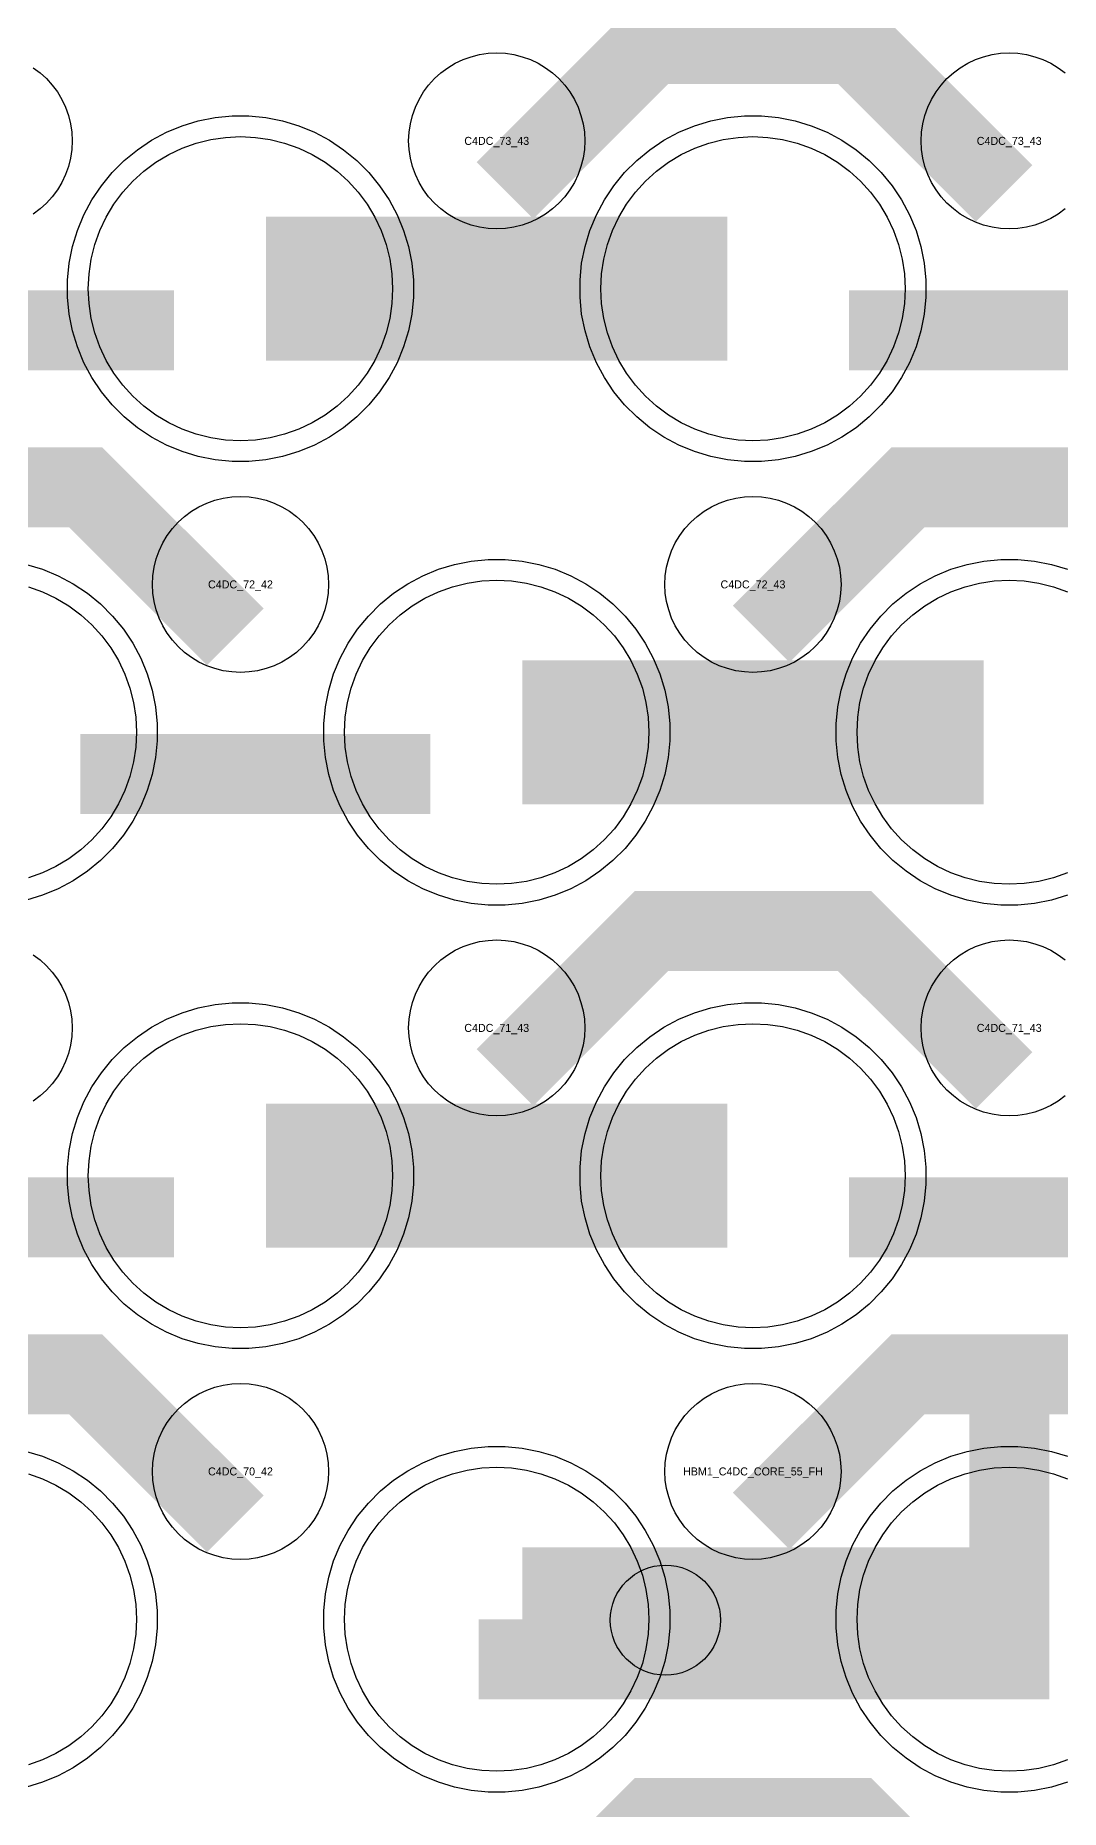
# Model space of a CAD drawing. Extents: x -11880 to 11880, y -14992 to 14992.
# Drawn here: x 1616 to 1936, y -5200 to -4645 of the extents above; entities that cross this region are included whole.
import ezdxf
from ezdxf.enums import TextEntityAlignment as Align

# ---------------------------------------------------------------- set-up
doc = ezdxf.new("R2010")
doc.units = 0
doc.header["$MEASUREMENT"] = 0
for name, color, linetype in [('GDS_775_DT_237', 138, 'CONTINUOUS'), ('RDL1_FS', 34, 'CONTINUOUS'), ('RDL_BS', 160, 'CONTINUOUS')]:
    doc.layers.add(name, color=color, linetype=linetype)

msp = doc.modelspace()

# ---------------------------------------------------------------- linework, layer by layer
at = {"layer": 'RDL1_FS', "color": 241, "true_color": 0xf7abae}
for points in [[(1680, -4771.894), (1675.343, -4771.665), (1670.732, -4770.981), (1666.209, -4769.849), (1661.819, -4768.277), (1657.605, -4766.285), (1653.605, -4763.887), (1649.86, -4761.109), (1646.406, -4757.979), (1643.276, -4754.525), (1640.498, -4750.78), (1638.1, -4746.78), (1636.108, -4742.566), (1634.536, -4738.176), (1633.404, -4733.653), (1632.72, -4729.042), (1632.491, -4724.385), (1632.72, -4719.728), (1633.404, -4715.117), (1634.536, -4710.594), (1636.108, -4706.204), (1638.1, -4701.99), (1640.498, -4697.99), (1643.276, -4694.245), (1646.406, -4690.791), (1649.86, -4687.661), (1653.605, -4684.883), (1657.605, -4682.485), (1661.819, -4680.493), (1666.209, -4678.921), (1670.732, -4677.789), (1675.343, -4677.105), (1680, -4676.876), (1684.657, -4677.105), (1689.268, -4677.789), (1693.791, -4678.921), (1698.181, -4680.493), (1702.395, -4682.485), (1706.395, -4684.883), (1710.14, -4687.661), (1713.594, -4690.791), (1716.724, -4694.245), (1719.502, -4697.99), (1721.9, -4701.99), (1723.892, -4706.204), (1725.464, -4710.594), (1726.596, -4715.117), (1727.28, -4719.728), (1727.509, -4724.385), (1727.28, -4729.042), (1726.596, -4733.653), (1725.464, -4738.176), (1723.892, -4742.566), (1721.9, -4746.78), (1719.502, -4750.78), (1716.724, -4754.525), (1713.594, -4757.979), (1710.14, -4761.109), (1706.395, -4763.887), (1702.395, -4766.285), (1698.181, -4768.277), (1693.791, -4769.849), (1689.268, -4770.981), (1684.657, -4771.665)], [(1840, -4771.894), (1835.343, -4771.665), (1830.732, -4770.981), (1826.209, -4769.849), (1821.819, -4768.277), (1817.605, -4766.285), (1813.605, -4763.887), (1809.86, -4761.109), (1806.406, -4757.979), (1803.276, -4754.525), (1800.498, -4750.78), (1798.1, -4746.78), (1796.108, -4742.566), (1794.536, -4738.176), (1793.404, -4733.653), (1792.72, -4729.042), (1792.491, -4724.385), (1792.72, -4719.728), (1793.404, -4715.117), (1794.536, -4710.594), (1796.108, -4706.204), (1798.1, -4701.99), (1800.498, -4697.99), (1803.276, -4694.245), (1806.406, -4690.791), (1809.86, -4687.661), (1813.605, -4684.883), (1817.605, -4682.485), (1821.819, -4680.493), (1826.209, -4678.921), (1830.732, -4677.789), (1835.343, -4677.105), (1840, -4676.876), (1844.657, -4677.105), (1849.268, -4677.789), (1853.791, -4678.921), (1858.181, -4680.493), (1862.395, -4682.485), (1866.395, -4684.883), (1870.14, -4687.661), (1873.594, -4690.791), (1876.724, -4694.245), (1879.502, -4697.99), (1881.9, -4701.99), (1883.892, -4706.204), (1885.464, -4710.594), (1886.596, -4715.117), (1887.28, -4719.728), (1887.509, -4724.385), (1887.28, -4729.042), (1886.596, -4733.653), (1885.464, -4738.176), (1883.892, -4742.566), (1881.9, -4746.78), (1879.502, -4750.78), (1876.724, -4754.525), (1873.594, -4757.979), (1870.14, -4761.109), (1866.395, -4763.887), (1862.395, -4766.285), (1858.181, -4768.277), (1853.791, -4769.849), (1849.268, -4770.981), (1844.657, -4771.665)], [(1760, -4910.459), (1755.343, -4910.23), (1750.732, -4909.546), (1746.209, -4908.414), (1741.819, -4906.842), (1737.605, -4904.85), (1733.605, -4902.452), (1729.86, -4899.674), (1726.406, -4896.544), (1723.276, -4893.09), (1720.498, -4889.345), (1718.1, -4885.345), (1716.108, -4881.131), (1714.536, -4876.741), (1713.404, -4872.218), (1712.72, -4867.607), (1712.491, -4862.95), (1712.72, -4858.293), (1713.404, -4853.682), (1714.536, -4849.159), (1716.108, -4844.769), (1718.1, -4840.555), (1720.498, -4836.555), (1723.276, -4832.81), (1726.406, -4829.356), (1729.86, -4826.226), (1733.605, -4823.448), (1737.605, -4821.05), (1741.819, -4819.058), (1746.209, -4817.486), (1750.732, -4816.354), (1755.343, -4815.67), (1760, -4815.441), (1764.657, -4815.67), (1769.268, -4816.354), (1773.791, -4817.486), (1778.181, -4819.058), (1782.395, -4821.05), (1786.395, -4823.448), (1790.14, -4826.226), (1793.594, -4829.356), (1796.724, -4832.81), (1799.502, -4836.555), (1801.9, -4840.555), (1803.892, -4844.769), (1805.464, -4849.159), (1806.596, -4853.682), (1807.28, -4858.293), (1807.509, -4862.95), (1807.28, -4867.607), (1806.596, -4872.218), (1805.464, -4876.741), (1803.892, -4881.131), (1801.9, -4885.345), (1799.502, -4889.345), (1796.724, -4893.09), (1793.594, -4896.544), (1790.14, -4899.674), (1786.395, -4902.452), (1782.395, -4904.85), (1778.181, -4906.842), (1773.791, -4908.414), (1769.268, -4909.546), (1764.657, -4910.23)], [(1680, -5049.024), (1675.343, -5048.795), (1670.732, -5048.111), (1666.209, -5046.979), (1661.819, -5045.407), (1657.605, -5043.415), (1653.605, -5041.017), (1649.86, -5038.239), (1646.406, -5035.109), (1643.276, -5031.655), (1640.498, -5027.91), (1638.1, -5023.91), (1636.108, -5019.696), (1634.536, -5015.306), (1633.404, -5010.783), (1632.72, -5006.172), (1632.491, -5001.515), (1632.72, -4996.858), (1633.404, -4992.247), (1634.536, -4987.724), (1636.108, -4983.334), (1638.1, -4979.12), (1640.498, -4975.12), (1643.276, -4971.375), (1646.406, -4967.921), (1649.86, -4964.791), (1653.605, -4962.013), (1657.605, -4959.615), (1661.819, -4957.623), (1666.209, -4956.051), (1670.732, -4954.919), (1675.343, -4954.235), (1680, -4954.006), (1684.657, -4954.235), (1689.268, -4954.919), (1693.791, -4956.051), (1698.181, -4957.623), (1702.395, -4959.615), (1706.395, -4962.013), (1710.14, -4964.791), (1713.594, -4967.921), (1716.724, -4971.375), (1719.502, -4975.12), (1721.9, -4979.12), (1723.892, -4983.334), (1725.464, -4987.724), (1726.596, -4992.247), (1727.28, -4996.858), (1727.509, -5001.515), (1727.28, -5006.172), (1726.596, -5010.783), (1725.464, -5015.306), (1723.892, -5019.696), (1721.9, -5023.91), (1719.502, -5027.91), (1716.724, -5031.655), (1713.594, -5035.109), (1710.14, -5038.239), (1706.395, -5041.017), (1702.395, -5043.415), (1698.181, -5045.407), (1693.791, -5046.979), (1689.268, -5048.111), (1684.657, -5048.795)], [(1840, -5049.024), (1835.343, -5048.795), (1830.732, -5048.111), (1826.209, -5046.979), (1821.819, -5045.407), (1817.605, -5043.415), (1813.605, -5041.017), (1809.86, -5038.239), (1806.406, -5035.109), (1803.276, -5031.655), (1800.498, -5027.91), (1798.1, -5023.91), (1796.108, -5019.696), (1794.536, -5015.306), (1793.404, -5010.783), (1792.72, -5006.172), (1792.491, -5001.515), (1792.72, -4996.858), (1793.404, -4992.247), (1794.536, -4987.724), (1796.108, -4983.334), (1798.1, -4979.12), (1800.498, -4975.12), (1803.276, -4971.375), (1806.406, -4967.921), (1809.86, -4964.791), (1813.605, -4962.013), (1817.605, -4959.615), (1821.819, -4957.623), (1826.209, -4956.051), (1830.732, -4954.919), (1835.343, -4954.235), (1840, -4954.006), (1844.657, -4954.235), (1849.268, -4954.919), (1853.791, -4956.051), (1858.181, -4957.623), (1862.395, -4959.615), (1866.395, -4962.013), (1870.14, -4964.791), (1873.594, -4967.921), (1876.724, -4971.375), (1879.502, -4975.12), (1881.9, -4979.12), (1883.892, -4983.334), (1885.464, -4987.724), (1886.596, -4992.247), (1887.28, -4996.858), (1887.509, -5001.515), (1887.28, -5006.172), (1886.596, -5010.783), (1885.464, -5015.306), (1883.892, -5019.696), (1881.9, -5023.91), (1879.502, -5027.91), (1876.724, -5031.655), (1873.594, -5035.109), (1870.14, -5038.239), (1866.395, -5041.017), (1862.395, -5043.415), (1858.181, -5045.407), (1853.791, -5046.979), (1849.268, -5048.111), (1844.657, -5048.795)]]:
    msp.add_lwpolyline(points, close=True, dxfattribs=at)
for points in [[(1688.002, -4724.385, 45, 45, 0), (1760.002, -4724.385, 45, 45, 0)], [(1760.002, -4724.385, 45, 45, 0), (1832.002, -4724.385, 45, 45, 0)], [(1768.002, -4862.95, 45, 45, 0), (1840.002, -4862.95, 45, 45, 0)], [(1840.002, -4862.95, 45, 45, 0), (1912.002, -4862.95, 45, 45, 0)], [(1688.002, -5001.515, 45, 45, 0), (1760.002, -5001.515, 45, 45, 0)], [(1760.002, -5001.515, 45, 45, 0), (1832.002, -5001.515, 45, 45, 0)]]:
    msp.add_lwpolyline(points, format="xyseb", dxfattribs=at)
for points in [[(1938.181, -4906.842), (1933.791, -4908.414), (1929.268, -4909.546), (1924.657, -4910.23), (1920, -4910.459), (1915.343, -4910.23), (1910.732, -4909.546), (1906.209, -4908.414), (1901.819, -4906.842), (1897.605, -4904.85), (1893.605, -4902.452), (1889.86, -4899.674), (1886.406, -4896.544), (1883.276, -4893.09), (1880.498, -4889.345), (1878.1, -4885.345), (1876.108, -4881.131), (1874.536, -4876.741), (1873.404, -4872.218), (1872.72, -4867.607), (1872.491, -4862.95), (1872.72, -4858.293), (1873.404, -4853.682), (1874.536, -4849.159), (1876.108, -4844.769), (1878.1, -4840.555), (1880.498, -4836.555), (1883.276, -4832.81), (1886.406, -4829.356), (1889.86, -4826.226), (1893.605, -4823.448), (1897.605, -4821.05), (1901.819, -4819.058), (1906.209, -4817.486), (1910.732, -4816.354), (1915.343, -4815.67), (1920, -4815.441), (1924.657, -4815.67), (1929.268, -4816.354), (1933.791, -4817.486), (1938.181, -4819.058)], [(1613.791, -4817.486), (1618.181, -4819.058), (1622.395, -4821.05), (1626.395, -4823.448), (1630.14, -4826.226), (1633.594, -4829.356), (1636.724, -4832.81), (1639.502, -4836.555), (1641.9, -4840.555), (1643.892, -4844.769), (1645.464, -4849.159), (1646.596, -4853.682), (1647.28, -4858.293), (1647.509, -4862.95), (1647.28, -4867.607), (1646.596, -4872.218), (1645.464, -4876.741), (1643.892, -4881.131), (1641.9, -4885.345), (1639.502, -4889.345), (1636.724, -4893.09), (1633.594, -4896.544), (1630.14, -4899.674), (1626.395, -4902.452), (1622.395, -4904.85), (1618.181, -4906.842), (1613.791, -4908.414)]]:
    msp.add_lwpolyline(points, dxfattribs=at)
at = {"layer": 'RDL1_FS'}
msp.add_lwpolyline([(1760, -5187.589), (1755.343, -5187.36), (1750.732, -5186.676), (1746.209, -5185.544), (1741.819, -5183.972), (1737.605, -5181.98), (1733.605, -5179.582), (1729.86, -5176.804), (1726.406, -5173.674), (1723.276, -5170.22), (1720.498, -5166.475), (1718.1, -5162.475), (1716.108, -5158.261), (1714.536, -5153.871), (1713.404, -5149.348), (1712.72, -5144.737), (1712.491, -5140.08), (1712.72, -5135.423), (1713.404, -5130.812), (1714.536, -5126.289), (1716.108, -5121.899), (1718.1, -5117.685), (1720.498, -5113.685), (1723.276, -5109.94), (1726.406, -5106.486), (1729.86, -5103.356), (1733.605, -5100.578), (1737.605, -5098.18), (1741.819, -5096.188), (1746.209, -5094.616), (1750.732, -5093.484), (1755.343, -5092.8), (1760, -5092.571), (1764.657, -5092.8), (1769.268, -5093.484), (1773.791, -5094.616), (1778.181, -5096.188), (1782.395, -5098.18), (1786.395, -5100.578), (1790.14, -5103.356), (1793.594, -5106.486), (1796.724, -5109.94), (1799.502, -5113.685), (1801.9, -5117.685), (1803.892, -5121.899), (1805.464, -5126.289), (1806.596, -5130.812), (1807.28, -5135.423), (1807.509, -5140.08), (1807.28, -5144.737), (1806.596, -5149.348), (1805.464, -5153.871), (1803.892, -5158.261), (1801.9, -5162.475), (1799.502, -5166.475), (1796.724, -5170.22), (1793.594, -5173.674), (1790.14, -5176.804), (1786.395, -5179.582), (1782.395, -5181.98), (1778.181, -5183.972), (1773.791, -5185.544), (1769.268, -5186.676), (1764.657, -5187.36)], close=True, dxfattribs=at)
for points in [[(1938.181, -5183.972), (1933.791, -5185.544), (1929.268, -5186.676), (1924.657, -5187.36), (1920, -5187.589), (1915.343, -5187.36), (1910.732, -5186.676), (1906.209, -5185.544), (1901.819, -5183.972), (1897.605, -5181.98), (1893.605, -5179.582), (1889.86, -5176.804), (1886.406, -5173.674), (1883.276, -5170.22), (1880.498, -5166.475), (1878.1, -5162.475), (1876.108, -5158.261), (1874.536, -5153.871), (1873.404, -5149.348), (1872.72, -5144.737), (1872.491, -5140.08), (1872.72, -5135.423), (1873.404, -5130.812), (1874.536, -5126.289), (1876.108, -5121.899), (1878.1, -5117.685), (1880.498, -5113.685), (1883.276, -5109.94), (1886.406, -5106.486), (1889.86, -5103.356), (1893.605, -5100.578), (1897.605, -5098.18), (1901.819, -5096.188), (1906.209, -5094.616), (1910.732, -5093.484), (1915.343, -5092.8), (1920, -5092.571), (1924.657, -5092.8), (1929.268, -5093.484), (1933.791, -5094.616), (1938.181, -5096.188)], [(1613.791, -5094.616), (1618.181, -5096.188), (1622.395, -5098.18), (1626.395, -5100.578), (1630.14, -5103.356), (1633.594, -5106.486), (1636.724, -5109.94), (1639.502, -5113.685), (1641.9, -5117.685), (1643.892, -5121.899), (1645.464, -5126.289), (1646.596, -5130.812), (1647.28, -5135.423), (1647.509, -5140.08), (1647.28, -5144.737), (1646.596, -5149.348), (1645.464, -5153.871), (1643.892, -5158.261), (1641.9, -5162.475), (1639.502, -5166.475), (1636.724, -5170.22), (1633.594, -5173.674), (1630.14, -5176.804), (1626.395, -5179.582), (1622.395, -5181.98), (1618.181, -5183.972), (1613.791, -5185.544)]]:
    msp.add_lwpolyline(points, dxfattribs=at)
for points in [[(1768.002, -5140.08, 45, 45, 0), (1840.002, -5140.08, 45, 45, 0)], [(1840.002, -5140.08, 45, 45, 0), (1912.002, -5140.08, 45, 45, 0)]]:
    msp.add_lwpolyline(points, format="xyseb", dxfattribs=at)
msp.add_circle((1812.656, -5140.366), 17.2, dxfattribs=at)
at = {"layer": 'RDL_BS'}
for points in [[(1762.562, -4693.699, 25, 25, 0), (1808.377, -4647.884, 25, 25, 0), (1841.93, -4647.884, 25, 25, 0)], [(1918.401, -4694.598, 25, 25, 0), (1871.687, -4647.884, 25, 25, 0), (1841.929, -4647.884, 25, 25, 0)], [(1678.401, -4833.163, 25, 25, 0), (1631.687, -4786.449, 25, 25, 0), (1601.929, -4786.449, 25, 25, 0)], [(1842.562, -4832.264, 25, 25, 0), (1888.377, -4786.449, 25, 25, 0), (1921.93, -4786.449, 25, 25, 0)], [(1998.401, -4833.163, 25, 25, 0), (1951.687, -4786.449, 25, 25, 0), (1921.929, -4786.449, 25, 25, 0)], [(1762.562, -4970.829, 25, 25, 0), (1808.377, -4925.014, 25, 25, 0), (1841.93, -4925.014, 25, 25, 0)], [(1918.401, -4971.728, 25, 25, 0), (1871.687, -4925.014, 25, 25, 0), (1841.929, -4925.014, 25, 25, 0)], [(1920, -5165.08, 25, 25, 0), (1920, -5051.079, 25, 25, 0)], [(1678.401, -5110.293, 25, 25, 0), (1631.687, -5063.579, 25, 25, 0), (1601.929, -5063.579, 25, 25, 0)], [(1842.562, -5109.394, 25, 25, 0), (1888.377, -5063.579, 25, 25, 0), (1921.93, -5063.579, 25, 25, 0)], [(1998.401, -5110.293, 25, 25, 0), (1951.687, -5063.579, 25, 25, 0), (1921.929, -5063.579, 25, 25, 0)], [(1754.397, -5152.58, 25, 25, 0), (1932.5, -5152.58, 25, 25, 0)], [(1840, -5303.645, 25, 25, 0), (1840, -5189.644, 25, 25, 0)], [(1762.562, -5247.959, 25, 25, 0), (1808.377, -5202.144, 25, 25, 0), (1841.93, -5202.144, 25, 25, 0)], [(1918.401, -5248.858, 25, 25, 0), (1871.687, -5202.144, 25, 25, 0), (1841.929, -5202.144, 25, 25, 0)]]:
    msp.add_lwpolyline(points, format="xyseb", dxfattribs=at)
for points in [[(1615.28, -4655.34), (1617.443, -4656.943), (1619.442, -4658.755), (1621.254, -4660.754), (1622.857, -4662.917), (1624.25, -4665.241), (1625.402, -4667.678), (1626.309, -4670.213), (1626.966, -4672.832), (1627.362, -4675.504), (1627.494, -4678.197), (1627.362, -4680.89), (1626.966, -4683.562), (1626.309, -4686.181), (1625.402, -4688.716), (1624.25, -4691.153), (1622.857, -4693.477), (1621.254, -4695.64), (1619.442, -4697.639), (1617.443, -4699.451), (1615.28, -4701.054)], [(1937.443, -4699.451), (1935.28, -4701.054), (1932.956, -4702.447), (1930.519, -4703.599), (1927.984, -4704.506), (1925.365, -4705.163), (1922.693, -4705.559), (1920, -4705.691), (1917.307, -4705.559), (1914.635, -4705.163), (1912.016, -4704.506), (1909.481, -4703.599), (1907.044, -4702.447), (1904.72, -4701.054), (1902.557, -4699.451), (1900.558, -4697.639), (1898.746, -4695.64), (1897.143, -4693.477), (1895.75, -4691.153), (1894.598, -4688.716), (1893.691, -4686.181), (1893.034, -4683.562), (1892.638, -4680.89), (1892.506, -4678.197), (1892.638, -4675.504), (1893.034, -4672.832), (1893.691, -4670.213), (1894.598, -4667.678), (1895.75, -4665.241), (1897.143, -4662.917), (1898.746, -4660.754), (1900.558, -4658.755), (1902.557, -4656.943), (1904.72, -4655.34), (1907.044, -4653.947), (1909.481, -4652.795), (1912.016, -4651.888), (1914.635, -4651.231), (1917.307, -4650.835), (1920, -4650.703), (1922.693, -4650.835), (1925.365, -4651.231), (1927.984, -4651.888), (1930.519, -4652.795), (1932.956, -4653.947), (1935.28, -4655.34), (1937.443, -4656.943)], [(1615.28, -4932.47), (1617.443, -4934.073), (1619.442, -4935.885), (1621.254, -4937.884), (1622.857, -4940.047), (1624.25, -4942.371), (1625.402, -4944.808), (1626.309, -4947.343), (1626.966, -4949.962), (1627.362, -4952.634), (1627.494, -4955.327), (1627.362, -4958.02), (1626.966, -4960.692), (1626.309, -4963.311), (1625.402, -4965.846), (1624.25, -4968.283), (1622.857, -4970.607), (1621.254, -4972.77), (1619.442, -4974.769), (1617.443, -4976.581), (1615.28, -4978.184)], [(1937.443, -4976.581), (1935.28, -4978.184), (1932.956, -4979.577), (1930.519, -4980.729), (1927.984, -4981.636), (1925.365, -4982.293), (1922.693, -4982.689), (1920, -4982.821), (1917.307, -4982.689), (1914.635, -4982.293), (1912.016, -4981.636), (1909.481, -4980.729), (1907.044, -4979.577), (1904.72, -4978.184), (1902.557, -4976.581), (1900.558, -4974.769), (1898.746, -4972.77), (1897.143, -4970.607), (1895.75, -4968.283), (1894.598, -4965.846), (1893.691, -4963.311), (1893.034, -4960.692), (1892.638, -4958.02), (1892.506, -4955.327), (1892.638, -4952.634), (1893.034, -4949.962), (1893.691, -4947.343), (1894.598, -4944.808), (1895.75, -4942.371), (1897.143, -4940.047), (1898.746, -4937.884), (1900.558, -4935.885), (1902.557, -4934.073), (1904.72, -4932.47), (1907.044, -4931.077), (1909.481, -4929.925), (1912.016, -4929.018), (1914.635, -4928.361), (1917.307, -4927.965), (1920, -4927.833), (1922.693, -4927.965), (1925.365, -4928.361), (1927.984, -4929.018), (1930.519, -4929.925), (1932.956, -4931.077), (1935.28, -4932.47), (1937.443, -4934.073)], [(1613.165, -5087.643), (1618.205, -5089.174), (1623.115, -5091.205), (1627.777, -5093.697), (1632.191, -5096.644), (1636.292, -5100.006), (1640.074, -5103.788), (1643.436, -5107.889), (1646.383, -5112.303), (1648.875, -5116.965), (1650.906, -5121.875), (1652.437, -5126.915), (1653.483, -5132.142), (1654, -5137.436), (1654, -5142.724), (1653.483, -5148.018), (1652.437, -5153.245), (1650.906, -5158.285), (1648.875, -5163.195), (1646.383, -5167.857), (1643.436, -5172.271), (1640.074, -5176.372), (1636.292, -5180.154), (1632.191, -5183.516), (1627.777, -5186.463), (1623.115, -5188.955), (1618.205, -5190.986), (1613.165, -5192.517)], [(1938.205, -5190.986), (1933.165, -5192.517), (1927.938, -5193.563), (1922.644, -5194.08), (1917.356, -5194.08), (1912.062, -5193.563), (1906.835, -5192.517), (1901.795, -5190.986), (1896.885, -5188.955), (1892.223, -5186.463), (1887.809, -5183.516), (1883.708, -5180.154), (1879.926, -5176.372), (1876.564, -5172.271), (1873.617, -5167.857), (1871.125, -5163.195), (1869.094, -5158.285), (1867.563, -5153.245), (1866.517, -5148.018), (1866, -5142.724), (1866, -5137.436), (1866.517, -5132.142), (1867.563, -5126.915), (1869.094, -5121.875), (1871.125, -5116.965), (1873.617, -5112.303), (1876.564, -5107.889), (1879.926, -5103.788), (1883.708, -5100.006), (1887.809, -5096.644), (1892.223, -5093.697), (1896.885, -5091.205), (1901.795, -5089.174), (1906.835, -5087.643), (1912.062, -5086.597), (1917.356, -5086.08), (1922.644, -5086.08), (1927.938, -5086.597), (1933.165, -5087.643), (1938.205, -5089.174)]]:
    msp.add_lwpolyline(points, dxfattribs=at)
for points in [[(1760, -4705.691), (1757.307, -4705.559), (1754.635, -4705.163), (1752.016, -4704.506), (1749.481, -4703.599), (1747.044, -4702.447), (1744.72, -4701.054), (1742.557, -4699.451), (1740.558, -4697.639), (1738.746, -4695.64), (1737.143, -4693.477), (1735.75, -4691.153), (1734.598, -4688.716), (1733.691, -4686.181), (1733.034, -4683.562), (1732.638, -4680.89), (1732.506, -4678.197), (1732.638, -4675.504), (1733.034, -4672.832), (1733.691, -4670.213), (1734.598, -4667.678), (1735.75, -4665.241), (1737.143, -4662.917), (1738.746, -4660.754), (1740.558, -4658.755), (1742.557, -4656.943), (1744.72, -4655.34), (1747.044, -4653.947), (1749.481, -4652.795), (1752.016, -4651.888), (1754.635, -4651.231), (1757.307, -4650.835), (1760, -4650.703), (1762.693, -4650.835), (1765.365, -4651.231), (1767.984, -4651.888), (1770.519, -4652.795), (1772.956, -4653.947), (1775.28, -4655.34), (1777.443, -4656.943), (1779.442, -4658.755), (1781.254, -4660.754), (1782.857, -4662.917), (1784.25, -4665.241), (1785.402, -4667.678), (1786.309, -4670.213), (1786.966, -4672.832), (1787.362, -4675.504), (1787.494, -4678.197), (1787.362, -4680.89), (1786.966, -4683.562), (1786.309, -4686.181), (1785.402, -4688.716), (1784.25, -4691.153), (1782.857, -4693.477), (1781.254, -4695.64), (1779.442, -4697.639), (1777.443, -4699.451), (1775.28, -4701.054), (1772.956, -4702.447), (1770.519, -4703.599), (1767.984, -4704.506), (1765.365, -4705.163), (1762.693, -4705.559)], [(1680, -4844.256), (1677.307, -4844.124), (1674.635, -4843.728), (1672.016, -4843.071), (1669.481, -4842.164), (1667.044, -4841.012), (1664.72, -4839.619), (1662.557, -4838.016), (1660.558, -4836.204), (1658.746, -4834.205), (1657.143, -4832.042), (1655.75, -4829.718), (1654.598, -4827.281), (1653.691, -4824.746), (1653.034, -4822.127), (1652.638, -4819.455), (1652.506, -4816.762), (1652.638, -4814.069), (1653.034, -4811.397), (1653.691, -4808.778), (1654.598, -4806.243), (1655.75, -4803.806), (1657.143, -4801.482), (1658.746, -4799.319), (1660.558, -4797.32), (1662.557, -4795.508), (1664.72, -4793.905), (1667.044, -4792.512), (1669.481, -4791.36), (1672.016, -4790.453), (1674.635, -4789.796), (1677.307, -4789.4), (1680, -4789.268), (1682.693, -4789.4), (1685.365, -4789.796), (1687.984, -4790.453), (1690.519, -4791.36), (1692.956, -4792.512), (1695.28, -4793.905), (1697.443, -4795.508), (1699.442, -4797.32), (1701.254, -4799.319), (1702.857, -4801.482), (1704.25, -4803.806), (1705.402, -4806.243), (1706.309, -4808.778), (1706.966, -4811.397), (1707.362, -4814.069), (1707.494, -4816.762), (1707.362, -4819.455), (1706.966, -4822.127), (1706.309, -4824.746), (1705.402, -4827.281), (1704.25, -4829.718), (1702.857, -4832.042), (1701.254, -4834.205), (1699.442, -4836.204), (1697.443, -4838.016), (1695.28, -4839.619), (1692.956, -4841.012), (1690.519, -4842.164), (1687.984, -4843.071), (1685.365, -4843.728), (1682.693, -4844.124)], [(1840, -4844.256), (1837.307, -4844.124), (1834.635, -4843.728), (1832.016, -4843.071), (1829.481, -4842.164), (1827.044, -4841.012), (1824.72, -4839.619), (1822.557, -4838.016), (1820.558, -4836.204), (1818.746, -4834.205), (1817.143, -4832.042), (1815.75, -4829.718), (1814.598, -4827.281), (1813.691, -4824.746), (1813.034, -4822.127), (1812.638, -4819.455), (1812.506, -4816.762), (1812.638, -4814.069), (1813.034, -4811.397), (1813.691, -4808.778), (1814.598, -4806.243), (1815.75, -4803.806), (1817.143, -4801.482), (1818.746, -4799.319), (1820.558, -4797.32), (1822.557, -4795.508), (1824.72, -4793.905), (1827.044, -4792.512), (1829.481, -4791.36), (1832.016, -4790.453), (1834.635, -4789.796), (1837.307, -4789.4), (1840, -4789.268), (1842.693, -4789.4), (1845.365, -4789.796), (1847.984, -4790.453), (1850.519, -4791.36), (1852.956, -4792.512), (1855.28, -4793.905), (1857.443, -4795.508), (1859.442, -4797.32), (1861.254, -4799.319), (1862.857, -4801.482), (1864.25, -4803.806), (1865.402, -4806.243), (1866.309, -4808.778), (1866.966, -4811.397), (1867.362, -4814.069), (1867.494, -4816.762), (1867.362, -4819.455), (1866.966, -4822.127), (1866.309, -4824.746), (1865.402, -4827.281), (1864.25, -4829.718), (1862.857, -4832.042), (1861.254, -4834.205), (1859.442, -4836.204), (1857.443, -4838.016), (1855.28, -4839.619), (1852.956, -4841.012), (1850.519, -4842.164), (1847.984, -4843.071), (1845.365, -4843.728), (1842.693, -4844.124)], [(1760, -4982.821), (1757.307, -4982.689), (1754.635, -4982.293), (1752.016, -4981.636), (1749.481, -4980.729), (1747.044, -4979.577), (1744.72, -4978.184), (1742.557, -4976.581), (1740.558, -4974.769), (1738.746, -4972.77), (1737.143, -4970.607), (1735.75, -4968.283), (1734.598, -4965.846), (1733.691, -4963.311), (1733.034, -4960.692), (1732.638, -4958.02), (1732.506, -4955.327), (1732.638, -4952.634), (1733.034, -4949.962), (1733.691, -4947.343), (1734.598, -4944.808), (1735.75, -4942.371), (1737.143, -4940.047), (1738.746, -4937.884), (1740.558, -4935.885), (1742.557, -4934.073), (1744.72, -4932.47), (1747.044, -4931.077), (1749.481, -4929.925), (1752.016, -4929.018), (1754.635, -4928.361), (1757.307, -4927.965), (1760, -4927.833), (1762.693, -4927.965), (1765.365, -4928.361), (1767.984, -4929.018), (1770.519, -4929.925), (1772.956, -4931.077), (1775.28, -4932.47), (1777.443, -4934.073), (1779.442, -4935.885), (1781.254, -4937.884), (1782.857, -4940.047), (1784.25, -4942.371), (1785.402, -4944.808), (1786.309, -4947.343), (1786.966, -4949.962), (1787.362, -4952.634), (1787.494, -4955.327), (1787.362, -4958.02), (1786.966, -4960.692), (1786.309, -4963.311), (1785.402, -4965.846), (1784.25, -4968.283), (1782.857, -4970.607), (1781.254, -4972.77), (1779.442, -4974.769), (1777.443, -4976.581), (1775.28, -4978.184), (1772.956, -4979.577), (1770.519, -4980.729), (1767.984, -4981.636), (1765.365, -4982.293), (1762.693, -4982.689)], [(1680, -5121.386), (1677.307, -5121.254), (1674.635, -5120.858), (1672.016, -5120.201), (1669.481, -5119.294), (1667.044, -5118.142), (1664.72, -5116.749), (1662.557, -5115.146), (1660.558, -5113.334), (1658.746, -5111.335), (1657.143, -5109.172), (1655.75, -5106.848), (1654.598, -5104.411), (1653.691, -5101.876), (1653.034, -5099.257), (1652.638, -5096.585), (1652.506, -5093.892), (1652.638, -5091.199), (1653.034, -5088.527), (1653.691, -5085.908), (1654.598, -5083.373), (1655.75, -5080.936), (1657.143, -5078.612), (1658.746, -5076.449), (1660.558, -5074.45), (1662.557, -5072.638), (1664.72, -5071.035), (1667.044, -5069.642), (1669.481, -5068.49), (1672.016, -5067.583), (1674.635, -5066.926), (1677.307, -5066.53), (1680, -5066.398), (1682.693, -5066.53), (1685.365, -5066.926), (1687.984, -5067.583), (1690.519, -5068.49), (1692.956, -5069.642), (1695.28, -5071.035), (1697.443, -5072.638), (1699.442, -5074.45), (1701.254, -5076.449), (1702.857, -5078.612), (1704.25, -5080.936), (1705.402, -5083.373), (1706.309, -5085.908), (1706.966, -5088.527), (1707.362, -5091.199), (1707.494, -5093.892), (1707.362, -5096.585), (1706.966, -5099.257), (1706.309, -5101.876), (1705.402, -5104.411), (1704.25, -5106.848), (1702.857, -5109.172), (1701.254, -5111.335), (1699.442, -5113.334), (1697.443, -5115.146), (1695.28, -5116.749), (1692.956, -5118.142), (1690.519, -5119.294), (1687.984, -5120.201), (1685.365, -5120.858), (1682.693, -5121.254)], [(1840, -5121.386), (1837.307, -5121.254), (1834.635, -5120.858), (1832.016, -5120.201), (1829.481, -5119.294), (1827.044, -5118.142), (1824.72, -5116.749), (1822.557, -5115.146), (1820.558, -5113.334), (1818.746, -5111.335), (1817.143, -5109.172), (1815.75, -5106.848), (1814.598, -5104.411), (1813.691, -5101.876), (1813.034, -5099.257), (1812.638, -5096.585), (1812.506, -5093.892), (1812.638, -5091.199), (1813.034, -5088.527), (1813.691, -5085.908), (1814.598, -5083.373), (1815.75, -5080.936), (1817.143, -5078.612), (1818.746, -5076.449), (1820.558, -5074.45), (1822.557, -5072.638), (1824.72, -5071.035), (1827.044, -5069.642), (1829.481, -5068.49), (1832.016, -5067.583), (1834.635, -5066.926), (1837.307, -5066.53), (1840, -5066.398), (1842.693, -5066.53), (1845.365, -5066.926), (1847.984, -5067.583), (1850.519, -5068.49), (1852.956, -5069.642), (1855.28, -5071.035), (1857.443, -5072.638), (1859.442, -5074.45), (1861.254, -5076.449), (1862.857, -5078.612), (1864.25, -5080.936), (1865.402, -5083.373), (1866.309, -5085.908), (1866.966, -5088.527), (1867.362, -5091.199), (1867.494, -5093.892), (1867.362, -5096.585), (1866.966, -5099.257), (1866.309, -5101.876), (1865.402, -5104.411), (1864.25, -5106.848), (1862.857, -5109.172), (1861.254, -5111.335), (1859.442, -5113.334), (1857.443, -5115.146), (1855.28, -5116.749), (1852.956, -5118.142), (1850.519, -5119.294), (1847.984, -5120.201), (1845.365, -5120.858), (1842.693, -5121.254)], [(1757.356, -5194.08), (1752.062, -5193.563), (1746.835, -5192.517), (1741.795, -5190.986), (1736.885, -5188.955), (1732.223, -5186.463), (1727.809, -5183.516), (1723.708, -5180.154), (1719.926, -5176.372), (1716.564, -5172.271), (1713.617, -5167.857), (1711.125, -5163.195), (1709.094, -5158.285), (1707.563, -5153.245), (1706.517, -5148.018), (1706, -5142.724), (1706, -5137.436), (1706.517, -5132.142), (1707.563, -5126.915), (1709.094, -5121.875), (1711.125, -5116.965), (1713.617, -5112.303), (1716.564, -5107.889), (1719.926, -5103.788), (1723.708, -5100.006), (1727.809, -5096.644), (1732.223, -5093.697), (1736.885, -5091.205), (1741.795, -5089.174), (1746.835, -5087.643), (1752.062, -5086.597), (1757.356, -5086.08), (1762.644, -5086.08), (1767.938, -5086.597), (1773.165, -5087.643), (1778.205, -5089.174), (1783.115, -5091.205), (1787.777, -5093.697), (1792.191, -5096.644), (1796.292, -5100.006), (1800.074, -5103.788), (1803.436, -5107.889), (1806.383, -5112.303), (1808.875, -5116.965), (1810.906, -5121.875), (1812.437, -5126.915), (1813.483, -5132.142), (1814, -5137.436), (1814, -5142.724), (1813.483, -5148.018), (1812.437, -5153.245), (1810.906, -5158.285), (1808.875, -5163.195), (1806.383, -5167.857), (1803.436, -5172.271), (1800.074, -5176.372), (1796.292, -5180.154), (1792.191, -5183.516), (1787.777, -5186.463), (1783.115, -5188.955), (1778.205, -5190.986), (1773.165, -5192.517), (1767.938, -5193.563), (1762.644, -5194.08)]]:
    msp.add_lwpolyline(points, close=True, dxfattribs=at)
at = {"layer": 'RDL_BS', "color": 241, "true_color": 0xf7abae}
for points in [[(1677.356, -4778.385), (1672.062, -4777.868), (1666.835, -4776.822), (1661.795, -4775.291), (1656.885, -4773.26), (1652.223, -4770.768), (1647.809, -4767.821), (1643.708, -4764.459), (1639.926, -4760.677), (1636.564, -4756.576), (1633.617, -4752.162), (1631.125, -4747.5), (1629.094, -4742.59), (1627.563, -4737.55), (1626.517, -4732.323), (1626, -4727.029), (1626, -4721.741), (1626.517, -4716.447), (1627.563, -4711.22), (1629.094, -4706.18), (1631.125, -4701.27), (1633.617, -4696.608), (1636.564, -4692.194), (1639.926, -4688.093), (1643.708, -4684.311), (1647.809, -4680.949), (1652.223, -4678.002), (1656.885, -4675.51), (1661.795, -4673.479), (1666.835, -4671.948), (1672.062, -4670.902), (1677.356, -4670.385), (1682.644, -4670.385), (1687.938, -4670.902), (1693.165, -4671.948), (1698.205, -4673.479), (1703.115, -4675.51), (1707.777, -4678.002), (1712.191, -4680.949), (1716.292, -4684.311), (1720.074, -4688.093), (1723.436, -4692.194), (1726.383, -4696.608), (1728.875, -4701.27), (1730.906, -4706.18), (1732.437, -4711.22), (1733.483, -4716.447), (1734, -4721.741), (1734, -4727.029), (1733.483, -4732.323), (1732.437, -4737.55), (1730.906, -4742.59), (1728.875, -4747.5), (1726.383, -4752.162), (1723.436, -4756.576), (1720.074, -4760.677), (1716.292, -4764.459), (1712.191, -4767.821), (1707.777, -4770.768), (1703.115, -4773.26), (1698.205, -4775.291), (1693.165, -4776.822), (1687.938, -4777.868), (1682.644, -4778.385)], [(1837.356, -4778.385), (1832.062, -4777.868), (1826.835, -4776.822), (1821.795, -4775.291), (1816.885, -4773.26), (1812.223, -4770.768), (1807.809, -4767.821), (1803.708, -4764.459), (1799.926, -4760.677), (1796.564, -4756.576), (1793.617, -4752.162), (1791.125, -4747.5), (1789.094, -4742.59), (1787.563, -4737.55), (1786.517, -4732.323), (1786, -4727.029), (1786, -4721.741), (1786.517, -4716.447), (1787.563, -4711.22), (1789.094, -4706.18), (1791.125, -4701.27), (1793.617, -4696.608), (1796.564, -4692.194), (1799.926, -4688.093), (1803.708, -4684.311), (1807.809, -4680.949), (1812.223, -4678.002), (1816.885, -4675.51), (1821.795, -4673.479), (1826.835, -4671.948), (1832.062, -4670.902), (1837.356, -4670.385), (1842.644, -4670.385), (1847.938, -4670.902), (1853.165, -4671.948), (1858.205, -4673.479), (1863.115, -4675.51), (1867.777, -4678.002), (1872.191, -4680.949), (1876.292, -4684.311), (1880.074, -4688.093), (1883.436, -4692.194), (1886.383, -4696.608), (1888.875, -4701.27), (1890.906, -4706.18), (1892.437, -4711.22), (1893.483, -4716.447), (1894, -4721.741), (1894, -4727.029), (1893.483, -4732.323), (1892.437, -4737.55), (1890.906, -4742.59), (1888.875, -4747.5), (1886.383, -4752.162), (1883.436, -4756.576), (1880.074, -4760.677), (1876.292, -4764.459), (1872.191, -4767.821), (1867.777, -4770.768), (1863.115, -4773.26), (1858.205, -4775.291), (1853.165, -4776.822), (1847.938, -4777.868), (1842.644, -4778.385)], [(1757.356, -4916.95), (1752.062, -4916.433), (1746.835, -4915.387), (1741.795, -4913.856), (1736.885, -4911.825), (1732.223, -4909.333), (1727.809, -4906.386), (1723.708, -4903.024), (1719.926, -4899.242), (1716.564, -4895.141), (1713.617, -4890.727), (1711.125, -4886.065), (1709.094, -4881.155), (1707.563, -4876.115), (1706.517, -4870.888), (1706, -4865.594), (1706, -4860.306), (1706.517, -4855.012), (1707.563, -4849.785), (1709.094, -4844.745), (1711.125, -4839.835), (1713.617, -4835.173), (1716.564, -4830.759), (1719.926, -4826.658), (1723.708, -4822.876), (1727.809, -4819.514), (1732.223, -4816.567), (1736.885, -4814.075), (1741.795, -4812.044), (1746.835, -4810.513), (1752.062, -4809.467), (1757.356, -4808.95), (1762.644, -4808.95), (1767.938, -4809.467), (1773.165, -4810.513), (1778.205, -4812.044), (1783.115, -4814.075), (1787.777, -4816.567), (1792.191, -4819.514), (1796.292, -4822.876), (1800.074, -4826.658), (1803.436, -4830.759), (1806.383, -4835.173), (1808.875, -4839.835), (1810.906, -4844.745), (1812.437, -4849.785), (1813.483, -4855.012), (1814, -4860.306), (1814, -4865.594), (1813.483, -4870.888), (1812.437, -4876.115), (1810.906, -4881.155), (1808.875, -4886.065), (1806.383, -4890.727), (1803.436, -4895.141), (1800.074, -4899.242), (1796.292, -4903.024), (1792.191, -4906.386), (1787.777, -4909.333), (1783.115, -4911.825), (1778.205, -4913.856), (1773.165, -4915.387), (1767.938, -4916.433), (1762.644, -4916.95)], [(1677.356, -5055.515), (1672.062, -5054.998), (1666.835, -5053.952), (1661.795, -5052.421), (1656.885, -5050.39), (1652.223, -5047.898), (1647.809, -5044.951), (1643.708, -5041.589), (1639.926, -5037.807), (1636.564, -5033.706), (1633.617, -5029.292), (1631.125, -5024.63), (1629.094, -5019.72), (1627.563, -5014.68), (1626.517, -5009.453), (1626, -5004.159), (1626, -4998.871), (1626.517, -4993.577), (1627.563, -4988.35), (1629.094, -4983.31), (1631.125, -4978.4), (1633.617, -4973.738), (1636.564, -4969.324), (1639.926, -4965.223), (1643.708, -4961.441), (1647.809, -4958.079), (1652.223, -4955.132), (1656.885, -4952.64), (1661.795, -4950.609), (1666.835, -4949.078), (1672.062, -4948.032), (1677.356, -4947.515), (1682.644, -4947.515), (1687.938, -4948.032), (1693.165, -4949.078), (1698.205, -4950.609), (1703.115, -4952.64), (1707.777, -4955.132), (1712.191, -4958.079), (1716.292, -4961.441), (1720.074, -4965.223), (1723.436, -4969.324), (1726.383, -4973.738), (1728.875, -4978.4), (1730.906, -4983.31), (1732.437, -4988.35), (1733.483, -4993.577), (1734, -4998.871), (1734, -5004.159), (1733.483, -5009.453), (1732.437, -5014.68), (1730.906, -5019.72), (1728.875, -5024.63), (1726.383, -5029.292), (1723.436, -5033.706), (1720.074, -5037.807), (1716.292, -5041.589), (1712.191, -5044.951), (1707.777, -5047.898), (1703.115, -5050.39), (1698.205, -5052.421), (1693.165, -5053.952), (1687.938, -5054.998), (1682.644, -5055.515)], [(1837.356, -5055.515), (1832.062, -5054.998), (1826.835, -5053.952), (1821.795, -5052.421), (1816.885, -5050.39), (1812.223, -5047.898), (1807.809, -5044.951), (1803.708, -5041.589), (1799.926, -5037.807), (1796.564, -5033.706), (1793.617, -5029.292), (1791.125, -5024.63), (1789.094, -5019.72), (1787.563, -5014.68), (1786.517, -5009.453), (1786, -5004.159), (1786, -4998.871), (1786.517, -4993.577), (1787.563, -4988.35), (1789.094, -4983.31), (1791.125, -4978.4), (1793.617, -4973.738), (1796.564, -4969.324), (1799.926, -4965.223), (1803.708, -4961.441), (1807.809, -4958.079), (1812.223, -4955.132), (1816.885, -4952.64), (1821.795, -4950.609), (1826.835, -4949.078), (1832.062, -4948.032), (1837.356, -4947.515), (1842.644, -4947.515), (1847.938, -4948.032), (1853.165, -4949.078), (1858.205, -4950.609), (1863.115, -4952.64), (1867.777, -4955.132), (1872.191, -4958.079), (1876.292, -4961.441), (1880.074, -4965.223), (1883.436, -4969.324), (1886.383, -4973.738), (1888.875, -4978.4), (1890.906, -4983.31), (1892.437, -4988.35), (1893.483, -4993.577), (1894, -4998.871), (1894, -5004.159), (1893.483, -5009.453), (1892.437, -5014.68), (1890.906, -5019.72), (1888.875, -5024.63), (1886.383, -5029.292), (1883.436, -5033.706), (1880.074, -5037.807), (1876.292, -5041.589), (1872.191, -5044.951), (1867.777, -5047.898), (1863.115, -5050.39), (1858.205, -5052.421), (1853.165, -5053.952), (1847.938, -5054.998), (1842.644, -5055.515)]]:
    msp.add_lwpolyline(points, close=True, dxfattribs=at)
for points in [[(1550.016, -4737.398, 25, 25, 0), (1659.281, -4737.398, 25, 25, 0)], [(1870.016, -4737.398, 25, 25, 0), (1979.281, -4737.398, 25, 25, 0)], [(1630.016, -4875.963, 25, 25, 0), (1739.281, -4875.963, 25, 25, 0)], [(1550.016, -5014.528, 25, 25, 0), (1659.281, -5014.528, 25, 25, 0)], [(1870.016, -5014.528, 25, 25, 0), (1979.281, -5014.528, 25, 25, 0)]]:
    msp.add_lwpolyline(points, format="xyseb", dxfattribs=at)
for points in [[(1613.165, -4810.513), (1618.205, -4812.044), (1623.115, -4814.075), (1627.777, -4816.567), (1632.191, -4819.514), (1636.292, -4822.876), (1640.074, -4826.658), (1643.436, -4830.759), (1646.383, -4835.173), (1648.875, -4839.835), (1650.906, -4844.745), (1652.437, -4849.785), (1653.483, -4855.012), (1654, -4860.306), (1654, -4865.594), (1653.483, -4870.888), (1652.437, -4876.115), (1650.906, -4881.155), (1648.875, -4886.065), (1646.383, -4890.727), (1643.436, -4895.141), (1640.074, -4899.242), (1636.292, -4903.024), (1632.191, -4906.386), (1627.777, -4909.333), (1623.115, -4911.825), (1618.205, -4913.856), (1613.165, -4915.387)], [(1938.205, -4913.856), (1933.165, -4915.387), (1927.938, -4916.433), (1922.644, -4916.95), (1917.356, -4916.95), (1912.062, -4916.433), (1906.835, -4915.387), (1901.795, -4913.856), (1896.885, -4911.825), (1892.223, -4909.333), (1887.809, -4906.386), (1883.708, -4903.024), (1879.926, -4899.242), (1876.564, -4895.141), (1873.617, -4890.727), (1871.125, -4886.065), (1869.094, -4881.155), (1867.563, -4876.115), (1866.517, -4870.888), (1866, -4865.594), (1866, -4860.306), (1866.517, -4855.012), (1867.563, -4849.785), (1869.094, -4844.745), (1871.125, -4839.835), (1873.617, -4835.173), (1876.564, -4830.759), (1879.926, -4826.658), (1883.708, -4822.876), (1887.809, -4819.514), (1892.223, -4816.567), (1896.885, -4814.075), (1901.795, -4812.044), (1906.835, -4810.513), (1912.062, -4809.467), (1917.356, -4808.95), (1922.644, -4808.95), (1927.938, -4809.467), (1933.165, -4810.513), (1938.205, -4812.044)]]:
    msp.add_lwpolyline(points, dxfattribs=at)

# ---------------------------------------------------------------- texts
at = {"layer": 'GDS_775_DT_237'}
for s, p in [('C4DC_73_43', (1760, -4678.197)), ('C4DC_73_43', (1760, -4678.197)), ('C4DC_73_43', (1920, -4678.197)), ('C4DC_73_43', (1920, -4678.197)), ('C4DC_72_42', (1680, -4816.762)), ('C4DC_72_42', (1680, -4816.762)), ('C4DC_72_43', (1840, -4816.762)), ('C4DC_72_43', (1840, -4816.762)), ('C4DC_71_43', (1760, -4955.327)), ('C4DC_71_43', (1760, -4955.327)), ('C4DC_71_43', (1920, -4955.327)), ('C4DC_71_43', (1920, -4955.327)), ('C4DC_70_42', (1680, -5093.892)), ('C4DC_70_42', (1680, -5093.892)), ('HBM1_C4DC_CORE_55_FH', (1840, -5093.892)), ('HBM1_C4DC_CORE_55_FH', (1840, -5093.892))]:
    msp.add_text(s, height=2.5, dxfattribs=at).set_placement(p, align=Align.MIDDLE_CENTER)

doc.saveas('drawing.dxf')
